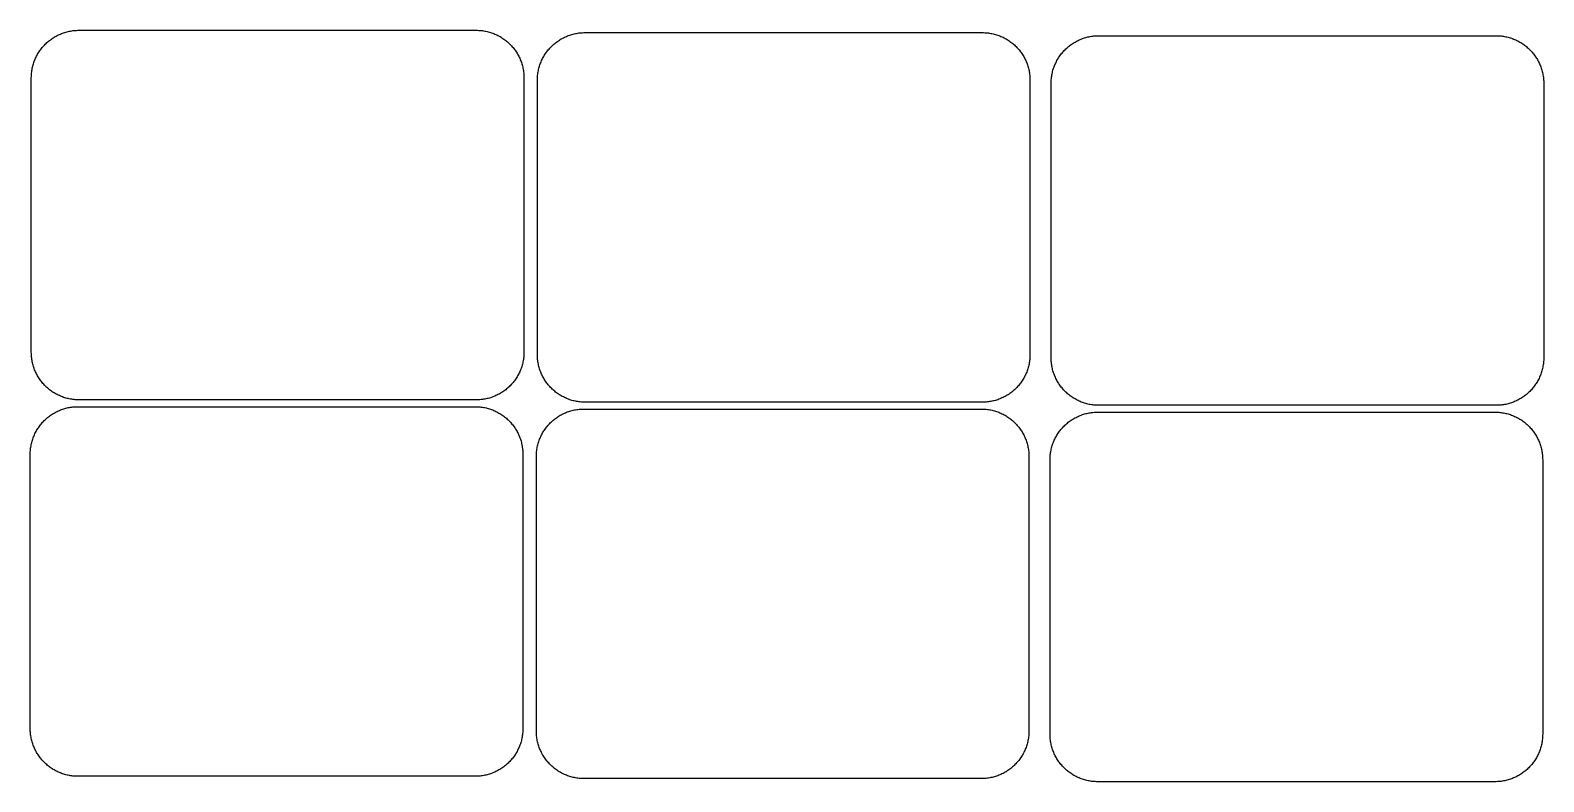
# Model space of a CAD drawing. Extents: x -19106 to -17743, y 5672 to 8254.
# Drawn here: x -19100 to -17871, y 7644 to 8254 of the extents above; entities that cross this region are included whole.
import ezdxf

# ---------------------------------------------------------------- set-up
doc = ezdxf.new("R2010")
doc.units = 0
doc.layers.add('Page1', color=7, linetype='CONTINUOUS')

msp = doc.modelspace()

# ---------------------------------------------------------------- linework, layer by layer
at = {"layer": 'Page1'}
for points in [[(-18737.717781, 7953.903966), (-19060.425835, 7953.903966), (-19060.425835, 7953.903966), (-19061.423306, 7953.916588), (-19062.414554, 7953.954252), (-19063.399275, 7954.016654), (-19064.377166, 7954.10349), (-19065.347924, 7954.214458), (-19066.311243, 7954.349253), (-19067.266822, 7954.507572), (-19068.214357, 7954.689112), (-19069.153543, 7954.893569), (-19070.084078, 7955.120639), (-19071.005658, 7955.37002), (-19071.91798, 7955.641407), (-19072.820739, 7955.934496), (-19073.713633, 7956.248985), (-19074.596358, 7956.584571), (-19075.468611, 7956.940948), (-19076.330087, 7957.317814), (-19077.180483, 7957.714866), (-19078.019496, 7958.1318), (-19078.846823, 7958.568311), (-19079.662159, 7959.024098), (-19080.465202, 7959.498856), (-19081.255647, 7959.992281), (-19082.033191, 7960.504071), (-19082.797532, 7961.033922), (-19083.548364, 7961.581529), (-19084.285385, 7962.146591), (-19085.008291, 7962.728802), (-19085.716778, 7963.32786), (-19086.410544, 7963.943461), (-19087.089284, 7964.575302), (-19087.752695, 7965.223079), (-19088.400474, 7965.886488), (-19089.032316, 7966.565227), (-19089.647919, 7967.25899), (-19090.246979, 7967.967476), (-19090.829192, 7968.69038), (-19091.394255, 7969.4274), (-19091.941865, 7970.17823), (-19092.471717, 7970.942569), (-19092.983508, 7971.720111), (-19093.476936, 7972.510555), (-19093.951695, 7973.313596), (-19094.407483, 7974.128931), (-19094.843996, 7974.956256), (-19095.260931, 7975.795268), (-19095.657985, 7976.645663), (-19096.034852, 7977.507137), (-19096.391231, 7978.379388), (-19096.726817, 7979.262112), (-19097.041308, 7980.155005), (-19097.334399, 7981.057763), (-19097.605787, 7981.970084), (-19097.855168, 7982.891663), (-19098.082239, 7983.822197), (-19098.286697, 7984.761382), (-19098.468237, 7985.708916), (-19098.626557, 7986.664494), (-19098.761353, 7987.627814), (-19098.872321, 7988.59857), (-19098.959158, 7989.576461), (-19099.02156, 7990.561182), (-19099.059224, 7991.55243), (-19099.071846, 7992.549901), (-19099.071846, 7992.549901), (-19099.071846, 8215.258031), (-19099.071846, 8215.258031), (-19099.059224, 8216.255499), (-19099.02156, 8217.246744), (-19098.959158, 8218.231462), (-19098.872321, 8219.20935), (-19098.761353, 8220.180104), (-19098.626557, 8221.14342), (-19098.468237, 8222.098996), (-19098.286697, 8223.046528), (-19098.082239, 8223.985712), (-19097.855168, 8224.916244), (-19097.605787, 8225.837822), (-19097.334399, 8226.750141), (-19097.041308, 8227.652898), (-19096.726818, 8228.54579), (-19096.391232, 8229.428513), (-19096.034853, 8230.300763), (-19095.657986, 8231.162237), (-19095.260933, 8232.012632), (-19094.843998, 8232.851643), (-19094.407485, 8233.678968), (-19093.951698, 8234.494303), (-19093.476939, 8235.297344), (-19092.983512, 8236.087787), (-19092.471721, 8236.86533), (-19091.941869, 8237.629669), (-19091.39426, 8238.3805), (-19090.829198, 8239.11752), (-19090.246985, 8239.840425), (-19089.647926, 8240.548911), (-19089.032324, 8241.242676), (-19088.400482, 8241.921415), (-19087.752705, 8242.584825), (-19087.089294, 8243.232603), (-19086.410555, 8243.864444), (-19085.716791, 8244.480046), (-19085.008304, 8245.079106), (-19084.285399, 8245.661318), (-19083.54838, 8246.226381), (-19082.797549, 8246.773989), (-19082.03321, 8247.303841), (-19081.255667, 8247.815632), (-19080.465223, 8248.309059), (-19079.662182, 8248.783818), (-19078.846848, 8249.239606), (-19078.019523, 8249.676119), (-19077.180511, 8250.093053), (-19076.330117, 8250.490106), (-19075.468643, 8250.866974), (-19074.596393, 8251.223352), (-19073.71367, 8251.558938), (-19072.820778, 8251.873429), (-19071.918021, 8252.166519), (-19071.005702, 8252.437907), (-19070.084124, 8252.687288), (-19069.153592, 8252.91436), (-19068.214408, 8253.118817), (-19067.266876, 8253.300358), (-19066.3113, 8253.458678), (-19065.347983, 8253.593473), (-19064.377229, 8253.704441), (-19063.399342, 8253.791278), (-19062.414623, 8253.85368), (-19061.423379, 8253.891344), (-19060.425911, 8253.903966), (-19060.425911, 8253.903966), (-18737.717781, 8253.903966), (-18737.717781, 8253.903966), (-18736.720313, 8253.891344), (-18735.729068, 8253.85368), (-18734.74435, 8253.791278), (-18733.766463, 8253.704441), (-18732.795709, 8253.593473), (-18731.832392, 8253.458678), (-18730.876816, 8253.300358), (-18729.929284, 8253.118817), (-18728.9901, 8252.914359), (-18728.059568, 8252.687288), (-18727.13799, 8252.437907), (-18726.225671, 8252.166519), (-18725.322914, 8251.873428), (-18724.430022, 8251.558938), (-18723.547299, 8251.223351), (-18722.675049, 8250.866972), (-18721.813575, 8250.490105), (-18720.963181, 8250.093052), (-18720.124169, 8249.676117), (-18719.296844, 8249.239603), (-18718.48151, 8248.783815), (-18717.678469, 8248.309056), (-18716.888025, 8247.815629), (-18716.110482, 8247.303837), (-18715.346143, 8246.773985), (-18714.595312, 8246.226375), (-18713.858293, 8245.661312), (-18713.135388, 8245.079099), (-18712.426901, 8244.480039), (-18711.733137, 8243.864436), (-18711.054398, 8243.232594), (-18710.390987, 8242.584815), (-18709.74321, 8241.921404), (-18709.111368, 8241.242664), (-18708.495766, 8240.548898), (-18707.896707, 8239.840411), (-18707.314494, 8239.117505), (-18706.749432, 8238.380484), (-18706.201823, 8237.629652), (-18705.671971, 8236.865312), (-18705.16018, 8236.087767), (-18704.666753, 8235.297322), (-18704.191994, 8234.494279), (-18703.736207, 8233.678943), (-18703.299694, 8232.851617), (-18702.882759, 8232.012603), (-18702.485706, 8231.162207), (-18702.108839, 8230.300731), (-18701.75246, 8229.428479), (-18701.416874, 8228.545754), (-18701.102384, 8227.65286), (-18700.809293, 8226.7501), (-18700.537905, 8225.837779), (-18700.288524, 8224.916199), (-18700.061453, 8223.985663), (-18699.856995, 8223.046477), (-18699.675455, 8222.098943), (-18699.517135, 8221.143364), (-18699.382339, 8220.180044), (-18699.271371, 8219.209287), (-18699.184534, 8218.231396), (-18699.122132, 8217.246674), (-18699.084468, 8216.255426), (-18699.071846, 8215.257955), (-18699.071846, 8215.257955), (-18699.071846, 7992.549901), (-18699.071846, 7992.549901), (-18699.084468, 7991.55243), (-18699.122132, 7990.561182), (-18699.184534, 7989.576461), (-18699.271371, 7988.59857), (-18699.382339, 7987.627814), (-18699.517135, 7986.664494), (-18699.675455, 7985.708916), (-18699.856995, 7984.761382), (-18700.061453, 7983.822197), (-18700.288524, 7982.891663), (-18700.537905, 7981.970084), (-18700.809293, 7981.057763), (-18701.102384, 7980.155005), (-18701.416874, 7979.262112), (-18701.75246, 7978.379388), (-18702.108839, 7977.507137), (-18702.485706, 7976.645663), (-18702.882759, 7975.795268), (-18703.299694, 7974.956256), (-18703.736207, 7974.128931), (-18704.191994, 7973.313596), (-18704.666753, 7972.510555), (-18705.16018, 7971.720111), (-18705.671971, 7970.942569), (-18706.201823, 7970.17823), (-18706.749432, 7969.4274), (-18707.314494, 7968.69038), (-18707.896707, 7967.967476), (-18708.495766, 7967.25899), (-18709.111368, 7966.565227), (-18709.74321, 7965.886488), (-18710.390987, 7965.223079), (-18711.054398, 7964.575302), (-18711.733137, 7963.943461), (-18712.426901, 7963.32786), (-18713.135388, 7962.728802), (-18713.858293, 7962.146591), (-18714.595312, 7961.581529), (-18715.346143, 7961.033922), (-18716.110482, 7960.504071), (-18716.888025, 7959.992281), (-18717.678469, 7959.498856), (-18718.48151, 7959.024098), (-18719.296844, 7958.568311), (-18720.124169, 7958.1318), (-18720.963181, 7957.714866), (-18721.813575, 7957.317814), (-18722.675049, 7956.940948), (-18723.547299, 7956.584571), (-18724.430022, 7956.248985), (-18725.322914, 7955.934496), (-18726.225671, 7955.641407), (-18727.13799, 7955.37002), (-18728.059568, 7955.120639), (-18728.9901, 7954.893569), (-18729.929284, 7954.689112), (-18730.876816, 7954.507572), (-18731.832392, 7954.349253), (-18732.795709, 7954.214458), (-18733.766463, 7954.10349), (-18734.74435, 7954.016654), (-18735.729068, 7953.954252), (-18736.720313, 7953.916588), (-18737.717781, 7953.903966)], [(-18326.755233, 7952.015863), (-18649.463286, 7952.015863), (-18649.463286, 7952.015863), (-18650.460758, 7952.028485), (-18651.452006, 7952.066148), (-18652.436727, 7952.12855), (-18653.414618, 7952.215387), (-18654.385375, 7952.326354), (-18655.348695, 7952.461149), (-18656.304274, 7952.619469), (-18657.251808, 7952.801009), (-18658.190995, 7953.005465), (-18659.12153, 7953.232536), (-18660.04311, 7953.481916), (-18660.955432, 7953.753303), (-18661.858191, 7954.046393), (-18662.751085, 7954.360882), (-18663.63381, 7954.696467), (-18664.506062, 7955.052844), (-18665.367538, 7955.429711), (-18666.217935, 7955.826762), (-18667.056948, 7956.243696), (-18667.884274, 7956.680208), (-18668.699611, 7957.135994), (-18669.502653, 7957.610752), (-18670.293099, 7958.104178), (-18671.070643, 7958.615968), (-18671.834983, 7959.145818), (-18672.585815, 7959.693426), (-18673.322836, 7960.258487), (-18674.045742, 7960.840699), (-18674.75423, 7961.439757), (-18675.447995, 7962.055358), (-18676.126736, 7962.687199), (-18676.790147, 7963.334975), (-18677.437925, 7963.998385), (-18678.069768, 7964.677123), (-18678.685371, 7965.370887), (-18679.284431, 7966.079373), (-18679.866644, 7966.802277), (-18680.431707, 7967.539296), (-18680.979316, 7968.290127), (-18681.509168, 7969.054465), (-18682.02096, 7969.832008), (-18682.514387, 7970.622451), (-18682.989147, 7971.425492), (-18683.444935, 7972.240827), (-18683.881448, 7973.068152), (-18684.298383, 7973.907164), (-18684.695436, 7974.757559), (-18685.072304, 7975.619034), (-18685.428683, 7976.491285), (-18685.764269, 7977.374008), (-18686.078759, 7978.266901), (-18686.37185, 7979.169659), (-18686.643238, 7980.08198), (-18686.892619, 7981.003559), (-18687.119691, 7981.934093), (-18687.324148, 7982.873279), (-18687.505689, 7983.820813), (-18687.664009, 7984.776391), (-18687.798805, 7985.73971), (-18687.909773, 7986.710467), (-18687.99661, 7987.688357), (-18688.059012, 7988.673078), (-18688.096676, 7989.664326), (-18688.109298, 7990.661798), (-18688.109298, 7990.661798), (-18688.109298, 8213.369928), (-18688.109298, 8213.369928), (-18688.096676, 8214.367395), (-18688.059012, 8215.35864), (-18687.99661, 8216.343358), (-18687.909773, 8217.321246), (-18687.798805, 8218.292), (-18687.664009, 8219.255317), (-18687.505689, 8220.210893), (-18687.324149, 8221.158424), (-18687.119691, 8222.097608), (-18686.89262, 8223.028141), (-18686.643239, 8223.949718), (-18686.371851, 8224.862037), (-18686.07876, 8225.764795), (-18685.76427, 8226.657686), (-18685.428684, 8227.540409), (-18685.072305, 8228.412659), (-18684.695438, 8229.274133), (-18684.298385, 8230.124528), (-18683.88145, 8230.963539), (-18683.444937, 8231.790864), (-18682.989149, 8232.606199), (-18682.51439, 8233.40924), (-18682.020963, 8234.199684), (-18681.509172, 8234.977227), (-18680.979321, 8235.741565), (-18680.431712, 8236.492396), (-18679.86665, 8237.229416), (-18679.284437, 8237.952321), (-18678.685378, 8238.660807), (-18678.069776, 8239.354572), (-18677.437934, 8240.033311), (-18676.790156, 8240.696721), (-18676.126746, 8241.344499), (-18675.448007, 8241.976341), (-18674.754242, 8242.591943), (-18674.045756, 8243.191002), (-18673.322851, 8243.773215), (-18672.585831, 8244.338277), (-18671.835, 8244.885886), (-18671.070662, 8245.415737), (-18670.293119, 8245.927528), (-18669.502675, 8246.420955), (-18668.699634, 8246.895714), (-18667.884299, 8247.351502), (-18667.056974, 8247.788015), (-18666.217963, 8248.20495), (-18665.367568, 8248.602003), (-18664.506094, 8248.97887), (-18663.633844, 8249.335249), (-18662.751121, 8249.670835), (-18661.85823, 8249.985325), (-18660.955472, 8250.278416), (-18660.043153, 8250.549804), (-18659.121576, 8250.799185), (-18658.191043, 8251.026256), (-18657.251859, 8251.230714), (-18656.304328, 8251.412254), (-18655.348752, 8251.570574), (-18654.385435, 8251.70537), (-18653.414681, 8251.816338), (-18652.436793, 8251.903175), (-18651.452075, 8251.965577), (-18650.46083, 8252.003241), (-18649.463363, 8252.015863), (-18649.463363, 8252.015863), (-18326.755233, 8252.015863), (-18326.755233, 8252.015863), (-18325.757765, 8252.003241), (-18324.76652, 8251.965577), (-18323.781802, 8251.903175), (-18322.803914, 8251.816338), (-18321.83316, 8251.70537), (-18320.869843, 8251.570574), (-18319.914267, 8251.412254), (-18318.966736, 8251.230713), (-18318.027552, 8251.026256), (-18317.097019, 8250.799184), (-18316.175442, 8250.549803), (-18315.263123, 8250.278415), (-18314.360366, 8249.985324), (-18313.467474, 8249.670834), (-18312.584751, 8249.335248), (-18311.712501, 8248.978869), (-18310.851027, 8248.602001), (-18310.000632, 8248.204948), (-18309.161621, 8247.788013), (-18308.334296, 8247.3515), (-18307.518961, 8246.895712), (-18306.71592, 8246.420952), (-18305.925477, 8245.927525), (-18305.147934, 8245.415733), (-18304.383595, 8244.885881), (-18303.632764, 8244.338272), (-18302.895744, 8243.773209), (-18302.172839, 8243.190996), (-18301.464353, 8242.591936), (-18300.770588, 8241.976333), (-18300.091849, 8241.34449), (-18299.428439, 8240.696712), (-18298.780661, 8240.033301), (-18298.14882, 8239.35456), (-18297.533217, 8238.660795), (-18296.934158, 8237.952307), (-18296.351946, 8237.229401), (-18295.786883, 8236.49238), (-18295.239274, 8235.741548), (-18294.709423, 8234.977208), (-18294.197632, 8234.199664), (-18293.704205, 8233.409218), (-18293.229446, 8232.606176), (-18292.773658, 8231.790839), (-18292.337145, 8230.963513), (-18291.92021, 8230.1245), (-18291.523158, 8229.274103), (-18291.14629, 8228.412627), (-18290.789912, 8227.540375), (-18290.454325, 8226.65765), (-18290.139835, 8225.764756), (-18289.846744, 8224.861997), (-18289.575357, 8223.949675), (-18289.325975, 8223.028095), (-18289.098904, 8222.09756), (-18288.894447, 8221.158373), (-18288.712906, 8220.210839), (-18288.554586, 8219.25526), (-18288.419791, 8218.29194), (-18288.308822, 8217.321183), (-18288.221986, 8216.343292), (-18288.159584, 8215.358571), (-18288.12192, 8214.367323), (-18288.109298, 8213.369851), (-18288.109298, 8213.369851), (-18288.109298, 7990.661798), (-18288.109298, 7990.661798), (-18288.12192, 7989.664326), (-18288.159584, 7988.673078), (-18288.221986, 7987.688357), (-18288.308822, 7986.710467), (-18288.419791, 7985.73971), (-18288.554586, 7984.776391), (-18288.712906, 7983.820813), (-18288.894447, 7982.873279), (-18289.098904, 7981.934093), (-18289.325975, 7981.003559), (-18289.575357, 7980.08198), (-18289.846744, 7979.169659), (-18290.139835, 7978.266901), (-18290.454325, 7977.374008), (-18290.789912, 7976.491285), (-18291.14629, 7975.619034), (-18291.523158, 7974.757559), (-18291.92021, 7973.907164), (-18292.337145, 7973.068152), (-18292.773658, 7972.240827), (-18293.229446, 7971.425492), (-18293.704205, 7970.622451), (-18294.197632, 7969.832008), (-18294.709423, 7969.054465), (-18295.239274, 7968.290127), (-18295.786883, 7967.539296), (-18296.351946, 7966.802277), (-18296.934158, 7966.079373), (-18297.533217, 7965.370887), (-18298.14882, 7964.677123), (-18298.780661, 7963.998385), (-18299.428439, 7963.334975), (-18300.091849, 7962.687199), (-18300.770588, 7962.055358), (-18301.464353, 7961.439757), (-18302.172839, 7960.840699), (-18302.895744, 7960.258487), (-18303.632764, 7959.693426), (-18304.383595, 7959.145818), (-18305.147934, 7958.615968), (-18305.925477, 7958.104178), (-18306.71592, 7957.610752), (-18307.518961, 7957.135994), (-18308.334296, 7956.680208), (-18309.161621, 7956.243696), (-18310.000632, 7955.826762), (-18310.851027, 7955.429711), (-18311.712501, 7955.052844), (-18312.584751, 7954.696467), (-18313.467474, 7954.360882), (-18314.360366, 7954.046393), (-18315.263123, 7953.753303), (-18316.175442, 7953.481916), (-18317.097019, 7953.232536), (-18318.027552, 7953.005465), (-18318.966736, 7952.801009), (-18319.914267, 7952.619469), (-18320.869843, 7952.461149), (-18321.83316, 7952.326354), (-18322.803914, 7952.215387), (-18323.781802, 7952.12855), (-18324.76652, 7952.066148), (-18325.757765, 7952.028485), (-18326.755233, 7952.015863)], [(-17909.579815, 7949.47211), (-18232.287869, 7949.47211), (-18232.287869, 7949.47211), (-18233.28534, 7949.484732), (-18234.276589, 7949.522396), (-18235.26131, 7949.584798), (-18236.239201, 7949.671634), (-18237.209958, 7949.782602), (-18238.173278, 7949.917397), (-18239.128857, 7950.075716), (-18240.076391, 7950.257256), (-18241.015578, 7950.461713), (-18241.946113, 7950.688783), (-18242.867693, 7950.938164), (-18243.780014, 7951.20955), (-18244.682774, 7951.50264), (-18245.575668, 7951.817129), (-18246.458393, 7952.152714), (-18247.330645, 7952.509092), (-18248.192121, 7952.885958), (-18249.042517, 7953.28301), (-18249.881531, 7953.699943), (-18250.708857, 7954.136455), (-18251.524194, 7954.592242), (-18252.327236, 7955.067), (-18253.117681, 7955.560425), (-18253.895226, 7956.072215), (-18254.659566, 7956.602066), (-18255.410398, 7957.149673), (-18256.147419, 7957.714735), (-18256.870325, 7958.296946), (-18257.578813, 7958.896004), (-18258.272578, 7959.511605), (-18258.951318, 7960.143446), (-18259.614729, 7960.791223), (-18260.262508, 7961.454632), (-18260.894351, 7962.13337), (-18261.509954, 7962.827134), (-18262.109013, 7963.53562), (-18262.691227, 7964.258524), (-18263.25629, 7964.995543), (-18263.803899, 7965.746374), (-18264.333751, 7966.510712), (-18264.845543, 7967.288255), (-18265.33897, 7968.078699), (-18265.813729, 7968.88174), (-18266.269518, 7969.697075), (-18266.706031, 7970.5244), (-18267.122966, 7971.363411), (-18267.520019, 7972.213806), (-18267.896887, 7973.075281), (-18268.253265, 7973.947532), (-18268.588852, 7974.830256), (-18268.903342, 7975.723148), (-18269.196433, 7976.625907), (-18269.467821, 7977.538227), (-18269.717202, 7978.459806), (-18269.944274, 7979.390341), (-18270.148731, 7980.329526), (-18270.330272, 7981.27706), (-18270.488592, 7982.232638), (-18270.623387, 7983.195957), (-18270.734356, 7984.166714), (-18270.821192, 7985.144605), (-18270.883594, 7986.129326), (-18270.921258, 7987.120574), (-18270.93388, 7988.118045), (-18270.93388, 7988.118045), (-18270.93388, 8210.826175), (-18270.93388, 8210.826175), (-18270.921258, 8211.823643), (-18270.883595, 8212.814888), (-18270.821192, 8213.799606), (-18270.734356, 8214.777493), (-18270.623387, 8215.748247), (-18270.488592, 8216.711564), (-18270.330272, 8217.66714), (-18270.148731, 8218.614672), (-18269.944274, 8219.553856), (-18269.717203, 8220.484388), (-18269.467821, 8221.405966), (-18269.196434, 8222.318285), (-18268.903343, 8223.221042), (-18268.588853, 8224.113934), (-18268.253266, 8224.996657), (-18267.896888, 8225.868907), (-18267.52002, 8226.730381), (-18267.122968, 8227.580775), (-18266.706033, 8228.419787), (-18266.26952, 8229.247112), (-18265.813732, 8230.062446), (-18265.338973, 8230.865487), (-18264.845546, 8231.655931), (-18264.333755, 8232.433474), (-18263.803904, 8233.197813), (-18263.256295, 8233.948644), (-18262.691232, 8234.685664), (-18262.10902, 8235.408568), (-18261.509961, 8236.117055), (-18260.894358, 8236.810819), (-18260.262517, 8237.489558), (-18259.614739, 8238.152969), (-18258.951329, 8238.800746), (-18258.27259, 8239.432588), (-18257.578825, 8240.04819), (-18256.870339, 8240.647249), (-18256.147434, 8241.229462), (-18255.410414, 8241.794524), (-18254.659583, 8242.342133), (-18253.895245, 8242.871985), (-18253.117701, 8243.383776), (-18252.327258, 8243.877203), (-18251.524217, 8244.351962), (-18250.708882, 8244.80775), (-18249.881557, 8245.244262), (-18249.042546, 8245.661197), (-18248.192151, 8246.05825), (-18247.330677, 8246.435117), (-18246.458427, 8246.791496), (-18245.575704, 8247.127082), (-18244.682812, 8247.441572), (-18243.780055, 8247.734663), (-18242.867736, 8248.006051), (-18241.946159, 8248.255432), (-18241.015626, 8248.482503), (-18240.076442, 8248.686961), (-18239.128911, 8248.868502), (-18238.173335, 8249.026821), (-18237.210018, 8249.161617), (-18236.239264, 8249.272585), (-18235.261376, 8249.359422), (-18234.276658, 8249.421824), (-18233.285413, 8249.459488), (-18232.287945, 8249.47211), (-18232.287945, 8249.47211), (-17909.579815, 8249.47211), (-17909.579815, 8249.47211), (-17908.582348, 8249.459488), (-17907.591103, 8249.421824), (-17906.606385, 8249.359422), (-17905.628497, 8249.272585), (-17904.657743, 8249.161617), (-17903.694426, 8249.026821), (-17902.73885, 8248.868501), (-17901.791319, 8248.686961), (-17900.852135, 8248.482503), (-17899.921602, 8248.255432), (-17899.000025, 8248.006051), (-17898.087706, 8247.734663), (-17897.184948, 8247.441572), (-17896.292057, 8247.127081), (-17895.409334, 8246.791495), (-17894.537084, 8246.435116), (-17893.67561, 8246.058249), (-17892.825215, 8245.661195), (-17891.986204, 8245.244261), (-17891.158879, 8244.807747), (-17890.343544, 8244.351959), (-17889.540503, 8243.8772), (-17888.750059, 8243.383772), (-17887.972516, 8242.871981), (-17887.208178, 8242.342129), (-17886.457347, 8241.794519), (-17885.720327, 8241.229456), (-17884.997422, 8240.647243), (-17884.288936, 8240.048183), (-17883.595171, 8239.43258), (-17882.916432, 8238.800738), (-17882.253022, 8238.152959), (-17881.605244, 8237.489548), (-17880.973402, 8236.810808), (-17880.3578, 8236.117042), (-17879.758741, 8235.408555), (-17879.176529, 8234.685649), (-17878.611466, 8233.948628), (-17878.063857, 8233.197796), (-17877.534006, 8232.433456), (-17877.022215, 8231.655911), (-17876.528788, 8230.865466), (-17876.054029, 8230.062423), (-17875.598241, 8229.247087), (-17875.161728, 8228.41976), (-17874.744793, 8227.580747), (-17874.34774, 8226.730351), (-17873.970873, 8225.868875), (-17873.614494, 8224.996622), (-17873.278908, 8224.113897), (-17872.964418, 8223.221004), (-17872.671327, 8222.318244), (-17872.399939, 8221.405922), (-17872.150558, 8220.484342), (-17871.923487, 8219.553807), (-17871.719029, 8218.614621), (-17871.537489, 8217.667086), (-17871.379169, 8216.711507), (-17871.244373, 8215.748188), (-17871.133405, 8214.777431), (-17871.046568, 8213.79954), (-17870.984166, 8212.814818), (-17870.946502, 8211.82357), (-17870.93388, 8210.826099), (-17870.93388, 8210.826099), (-17870.93388, 7988.118045), (-17870.93388, 7988.118045), (-17870.946502, 7987.120574), (-17870.984166, 7986.129326), (-17871.046568, 7985.144605), (-17871.133405, 7984.166714), (-17871.244373, 7983.195957), (-17871.379169, 7982.232638), (-17871.537489, 7981.27706), (-17871.719029, 7980.329526), (-17871.923487, 7979.390341), (-17872.150558, 7978.459806), (-17872.399939, 7977.538227), (-17872.671327, 7976.625907), (-17872.964418, 7975.723148), (-17873.278908, 7974.830256), (-17873.614494, 7973.947532), (-17873.970873, 7973.075281), (-17874.34774, 7972.213806), (-17874.744793, 7971.363411), (-17875.161728, 7970.5244), (-17875.598241, 7969.697075), (-17876.054029, 7968.88174), (-17876.528788, 7968.078699), (-17877.022215, 7967.288255), (-17877.534006, 7966.510712), (-17878.063857, 7965.746374), (-17878.611466, 7964.995543), (-17879.176529, 7964.258524), (-17879.758741, 7963.53562), (-17880.3578, 7962.827134), (-17880.973402, 7962.13337), (-17881.605244, 7961.454632), (-17882.253022, 7960.791223), (-17882.916432, 7960.143446), (-17883.595171, 7959.511605), (-17884.288936, 7958.896004), (-17884.997422, 7958.296946), (-17885.720327, 7957.714735), (-17886.457347, 7957.149673), (-17887.208178, 7956.602066), (-17887.972516, 7956.072215), (-17888.750059, 7955.560425), (-17889.540503, 7955.067), (-17890.343544, 7954.592242), (-17891.158879, 7954.136455), (-17891.986204, 7953.699943), (-17892.825215, 7953.28301), (-17893.67561, 7952.885958), (-17894.537084, 7952.509092), (-17895.409334, 7952.152714), (-17896.292057, 7951.817129), (-17897.184948, 7951.50264), (-17898.087706, 7951.20955), (-17899.000025, 7950.938164), (-17899.921602, 7950.688783), (-17900.852135, 7950.461713), (-17901.791319, 7950.257256), (-17902.73885, 7950.075716), (-17903.694426, 7949.917397), (-17904.657743, 7949.782602), (-17905.628497, 7949.671634), (-17906.606385, 7949.584798), (-17907.591103, 7949.522396), (-17908.582348, 7949.484732), (-17909.579815, 7949.47211)], [(-18738.581809, 7648.343278), (-19061.289863, 7648.343278), (-19061.289863, 7648.343278), (-19062.287334, 7648.3559), (-19063.278582, 7648.393564), (-19064.263303, 7648.455966), (-19065.241194, 7648.542802), (-19066.211952, 7648.65377), (-19067.175271, 7648.788565), (-19068.13085, 7648.946884), (-19069.078385, 7649.128424), (-19070.017571, 7649.332881), (-19070.948106, 7649.559951), (-19071.869686, 7649.809332), (-19072.782008, 7650.080719), (-19073.684767, 7650.373808), (-19074.577661, 7650.688298), (-19075.460386, 7651.023883), (-19076.332639, 7651.38026), (-19077.194115, 7651.757126), (-19078.044511, 7652.154178), (-19078.883524, 7652.571112), (-19079.710851, 7653.007624), (-19080.526187, 7653.46341), (-19081.32923, 7653.938168), (-19082.119675, 7654.431594), (-19082.897219, 7654.943383), (-19083.66156, 7655.473234), (-19084.412392, 7656.020842), (-19085.149413, 7656.585903), (-19085.872319, 7657.168114), (-19086.580806, 7657.767172), (-19087.274572, 7658.382774), (-19087.953312, 7659.014614), (-19088.616723, 7659.662391), (-19089.264502, 7660.3258), (-19089.896344, 7661.004539), (-19090.511947, 7661.698303), (-19091.111007, 7662.406788), (-19091.69322, 7663.129693), (-19092.258283, 7663.866712), (-19092.805893, 7664.617542), (-19093.335745, 7665.381881), (-19093.847536, 7666.159423), (-19094.340964, 7666.949867), (-19094.815723, 7667.752908), (-19095.271511, 7668.568243), (-19095.708024, 7669.395568), (-19096.124959, 7670.23458), (-19096.522013, 7671.084975), (-19096.89888, 7671.946449), (-19097.255259, 7672.8187), (-19097.590845, 7673.701424), (-19097.905336, 7674.594317), (-19098.198427, 7675.497075), (-19098.469815, 7676.409396), (-19098.719196, 7677.330975), (-19098.946267, 7678.261509), (-19099.150725, 7679.200695), (-19099.332265, 7680.148228), (-19099.490585, 7681.103807), (-19099.625381, 7682.067126), (-19099.736349, 7683.037882), (-19099.823186, 7684.015773), (-19099.885588, 7685.000494), (-19099.923252, 7685.991742), (-19099.935874, 7686.989213), (-19099.935874, 7686.989213), (-19099.935874, 7909.697343), (-19099.935874, 7909.697343), (-19099.923252, 7910.694811), (-19099.885588, 7911.686056), (-19099.823186, 7912.670774), (-19099.736349, 7913.648662), (-19099.625381, 7914.619416), (-19099.490585, 7915.582732), (-19099.332265, 7916.538308), (-19099.150725, 7917.48584), (-19098.946267, 7918.425024), (-19098.719196, 7919.355556), (-19098.469815, 7920.277134), (-19098.198427, 7921.189453), (-19097.905336, 7922.09221), (-19097.590846, 7922.985102), (-19097.25526, 7923.867825), (-19096.898881, 7924.740075), (-19096.522014, 7925.601549), (-19096.124961, 7926.451944), (-19095.708026, 7927.290955), (-19095.271513, 7928.11828), (-19094.815726, 7928.933615), (-19094.340967, 7929.736656), (-19093.84754, 7930.527099), (-19093.335749, 7931.304642), (-19092.805897, 7932.068981), (-19092.258288, 7932.819812), (-19091.693226, 7933.556832), (-19091.111013, 7934.279737), (-19090.511954, 7934.988223), (-19089.896352, 7935.681988), (-19089.26451, 7936.360727), (-19088.616733, 7937.024137), (-19087.953322, 7937.671915), (-19087.274583, 7938.303756), (-19086.580819, 7938.919359), (-19085.872332, 7939.518418), (-19085.149428, 7940.10063), (-19084.412408, 7940.665693), (-19083.661577, 7941.213302), (-19082.897238, 7941.743153), (-19082.119695, 7942.254944), (-19081.329251, 7942.748371), (-19080.52621, 7943.22313), (-19079.710876, 7943.678918), (-19078.883551, 7944.115431), (-19078.044539, 7944.532365), (-19077.194145, 7944.929418), (-19076.332671, 7945.306286), (-19075.460421, 7945.662664), (-19074.577698, 7945.998251), (-19073.684806, 7946.312741), (-19072.782049, 7946.605831), (-19071.86973, 7946.877219), (-19070.948152, 7947.1266), (-19070.01762, 7947.353672), (-19069.078436, 7947.558129), (-19068.130904, 7947.73967), (-19067.175328, 7947.89799), (-19066.212011, 7948.032785), (-19065.241257, 7948.143753), (-19064.26337, 7948.23059), (-19063.278652, 7948.292992), (-19062.287407, 7948.330656), (-19061.289939, 7948.343278), (-19061.289939, 7948.343278), (-18738.581809, 7948.343278), (-18738.581809, 7948.343278), (-18737.584341, 7948.330656), (-18736.593097, 7948.292992), (-18735.608379, 7948.23059), (-18734.630491, 7948.143753), (-18733.659737, 7948.032785), (-18732.69642, 7947.89799), (-18731.740844, 7947.73967), (-18730.793312, 7947.558129), (-18729.854128, 7947.353671), (-18728.923596, 7947.1266), (-18728.002018, 7946.877219), (-18727.089699, 7946.605831), (-18726.186942, 7946.31274), (-18725.29405, 7945.99825), (-18724.411328, 7945.662663), (-18723.539077, 7945.306285), (-18722.677603, 7944.929417), (-18721.827209, 7944.532364), (-18720.988197, 7944.115429), (-18720.160872, 7943.678915), (-18719.345538, 7943.223127), (-18718.542497, 7942.748368), (-18717.752053, 7942.254941), (-18716.97451, 7941.743149), (-18716.210171, 7941.213297), (-18715.45934, 7940.665688), (-18714.722321, 7940.100625), (-18713.999416, 7939.518411), (-18713.290929, 7938.919351), (-18712.597165, 7938.303749), (-18711.918426, 7937.671906), (-18711.255015, 7937.024127), (-18710.607238, 7936.360716), (-18709.975396, 7935.681976), (-18709.359794, 7934.988211), (-18708.760735, 7934.279723), (-18708.178522, 7933.556817), (-18707.61346, 7932.819796), (-18707.065851, 7932.068964), (-18706.535999, 7931.304624), (-18706.024208, 7930.527079), (-18705.530781, 7929.736634), (-18705.056022, 7928.933592), (-18704.600235, 7928.118255), (-18704.163722, 7927.290929), (-18703.746787, 7926.451915), (-18703.349734, 7925.601519), (-18702.972867, 7924.740043), (-18702.616488, 7923.867791), (-18702.280902, 7922.985066), (-18701.966412, 7922.092172), (-18701.673321, 7921.189412), (-18701.401933, 7920.277091), (-18701.152552, 7919.355511), (-18700.925481, 7918.424976), (-18700.721023, 7917.485789), (-18700.539483, 7916.538255), (-18700.381163, 7915.582676), (-18700.246367, 7914.619356), (-18700.135399, 7913.648599), (-18700.048562, 7912.670708), (-18699.98616, 7911.685986), (-18699.948496, 7910.694738), (-18699.935874, 7909.697267), (-18699.935874, 7909.697267), (-18699.935874, 7686.989213), (-18699.935874, 7686.989213), (-18699.948496, 7685.991742), (-18699.98616, 7685.000494), (-18700.048562, 7684.015773), (-18700.135399, 7683.037882), (-18700.246367, 7682.067126), (-18700.381163, 7681.103807), (-18700.539483, 7680.148228), (-18700.721023, 7679.200695), (-18700.925481, 7678.261509), (-18701.152552, 7677.330975), (-18701.401933, 7676.409396), (-18701.673321, 7675.497075), (-18701.966412, 7674.594317), (-18702.280902, 7673.701424), (-18702.616488, 7672.8187), (-18702.972867, 7671.946449), (-18703.349734, 7671.084975), (-18703.746787, 7670.23458), (-18704.163722, 7669.395568), (-18704.600235, 7668.568243), (-18705.056022, 7667.752908), (-18705.530781, 7666.949867), (-18706.024208, 7666.159424), (-18706.535999, 7665.381881), (-18707.065851, 7664.617542), (-18707.61346, 7663.866712), (-18708.178522, 7663.129693), (-18708.760735, 7662.406788), (-18709.359794, 7661.698303), (-18709.975396, 7661.004539), (-18710.607238, 7660.3258), (-18711.255015, 7659.662391), (-18711.918426, 7659.014614), (-18712.597165, 7658.382774), (-18713.290929, 7657.767172), (-18713.999416, 7657.168114), (-18714.722321, 7656.585903), (-18715.45934, 7656.020842), (-18716.210171, 7655.473234), (-18716.97451, 7654.943383), (-18717.752053, 7654.431594), (-18718.542497, 7653.938168), (-18719.345538, 7653.46341), (-18720.160872, 7653.007624), (-18720.988197, 7652.571112), (-18721.827209, 7652.154178), (-18722.677603, 7651.757126), (-18723.539077, 7651.38026), (-18724.411328, 7651.023883), (-18725.29405, 7650.688298), (-18726.186942, 7650.373808), (-18727.089699, 7650.080719), (-18728.002018, 7649.809332), (-18728.923596, 7649.559951), (-18729.854128, 7649.332881), (-18730.793312, 7649.128424), (-18731.740844, 7648.946884), (-18732.69642, 7648.788565), (-18733.659737, 7648.65377), (-18734.630491, 7648.542802), (-18735.608379, 7648.455966), (-18736.593097, 7648.393564), (-18737.584341, 7648.3559), (-18738.581809, 7648.343278)], [(-18327.619261, 7646.455175), (-18650.327314, 7646.455175), (-18650.327314, 7646.455175), (-18651.324786, 7646.467797), (-18652.316034, 7646.50546), (-18653.300755, 7646.567862), (-18654.278646, 7646.654699), (-18655.249403, 7646.765666), (-18656.212723, 7646.900462), (-18657.168302, 7647.058781), (-18658.115836, 7647.240321), (-18659.055023, 7647.444777), (-18659.985558, 7647.671848), (-18660.907138, 7647.921228), (-18661.81946, 7648.192615), (-18662.722219, 7648.485705), (-18663.615113, 7648.800194), (-18664.497838, 7649.135779), (-18665.37009, 7649.492157), (-18666.231566, 7649.869023), (-18667.081963, 7650.266075), (-18667.920976, 7650.683008), (-18668.748302, 7651.11952), (-18669.563639, 7651.575306), (-18670.366681, 7652.050064), (-18671.157127, 7652.54349), (-18671.934671, 7653.05528), (-18672.699011, 7653.58513), (-18673.449843, 7654.132738), (-18674.186864, 7654.697799), (-18674.90977, 7655.280011), (-18675.618258, 7655.879069), (-18676.312023, 7656.49467), (-18676.990764, 7657.126511), (-18677.654175, 7657.774287), (-18678.301953, 7658.437697), (-18678.933796, 7659.116435), (-18679.549399, 7659.810199), (-18680.148459, 7660.518685), (-18680.730672, 7661.241589), (-18681.295735, 7661.978608), (-18681.843344, 7662.729439), (-18682.373196, 7663.493777), (-18682.884988, 7664.27132), (-18683.378415, 7665.061763), (-18683.853175, 7665.864804), (-18684.308963, 7666.680139), (-18684.745476, 7667.507464), (-18685.162411, 7668.346476), (-18685.559464, 7669.196871), (-18685.936332, 7670.058346), (-18686.292711, 7670.930597), (-18686.628297, 7671.81332), (-18686.942787, 7672.706213), (-18687.235878, 7673.608971), (-18687.507266, 7674.521292), (-18687.756647, 7675.442871), (-18687.983719, 7676.373405), (-18688.188176, 7677.312591), (-18688.369717, 7678.260125), (-18688.528037, 7679.215703), (-18688.662833, 7680.179022), (-18688.773801, 7681.149779), (-18688.860638, 7682.127669), (-18688.92304, 7683.11239), (-18688.960704, 7684.103638), (-18688.973326, 7685.10111), (-18688.973326, 7685.10111), (-18688.973326, 7907.80924), (-18688.973326, 7907.80924), (-18688.960704, 7908.806707), (-18688.92304, 7909.797952), (-18688.860638, 7910.78267), (-18688.773801, 7911.760558), (-18688.662833, 7912.731312), (-18688.528037, 7913.694629), (-18688.369717, 7914.650205), (-18688.188177, 7915.597737), (-18687.983719, 7916.53692), (-18687.756648, 7917.467453), (-18687.507267, 7918.38903), (-18687.235879, 7919.30135), (-18686.942788, 7920.204107), (-18686.628298, 7921.096998), (-18686.292712, 7921.979721), (-18685.936333, 7922.851971), (-18685.559466, 7923.713446), (-18685.162413, 7924.56384), (-18684.745478, 7925.402852), (-18684.308965, 7926.230176), (-18683.853177, 7927.045511), (-18683.378418, 7927.848552), (-18682.884991, 7928.638996), (-18682.3732, 7929.416539), (-18681.843349, 7930.180878), (-18681.29574, 7930.931709), (-18680.730678, 7931.668728), (-18680.148465, 7932.391633), (-18679.549406, 7933.100119), (-18678.933804, 7933.793884), (-18678.301962, 7934.472623), (-18677.654184, 7935.136033), (-18676.990774, 7935.783811), (-18676.312035, 7936.415653), (-18675.61827, 7937.031255), (-18674.909784, 7937.630314), (-18674.186879, 7938.212527), (-18673.449859, 7938.777589), (-18672.699028, 7939.325198), (-18671.93469, 7939.85505), (-18671.157147, 7940.366841), (-18670.366703, 7940.860267), (-18669.563662, 7941.335026), (-18668.748327, 7941.790814), (-18667.921002, 7942.227327), (-18667.081991, 7942.644262), (-18666.231596, 7943.041315), (-18665.370122, 7943.418182), (-18664.497872, 7943.774561), (-18663.615149, 7944.110147), (-18662.722258, 7944.424637), (-18661.8195, 7944.717728), (-18660.907181, 7944.989116), (-18659.985604, 7945.238497), (-18659.055071, 7945.465568), (-18658.115887, 7945.670026), (-18657.168356, 7945.851566), (-18656.21278, 7946.009886), (-18655.249463, 7946.144682), (-18654.278709, 7946.25565), (-18653.300821, 7946.342487), (-18652.316103, 7946.404889), (-18651.324858, 7946.442553), (-18650.327391, 7946.455175), (-18650.327391, 7946.455175), (-18327.619261, 7946.455175), (-18327.619261, 7946.455175), (-18326.621793, 7946.442553), (-18325.630548, 7946.404889), (-18324.64583, 7946.342487), (-18323.667942, 7946.25565), (-18322.697188, 7946.144682), (-18321.733871, 7946.009886), (-18320.778295, 7945.851566), (-18319.830764, 7945.670025), (-18318.89158, 7945.465568), (-18317.961047, 7945.238497), (-18317.03947, 7944.989115), (-18316.127151, 7944.717727), (-18315.224394, 7944.424636), (-18314.331502, 7944.110146), (-18313.448779, 7943.77456), (-18312.576529, 7943.418181), (-18311.715055, 7943.041313), (-18310.86466, 7942.64426), (-18310.025649, 7942.227325), (-18309.198324, 7941.790812), (-18308.382989, 7941.335024), (-18307.579948, 7940.860264), (-18306.789505, 7940.366837), (-18306.011962, 7939.855046), (-18305.247623, 7939.325193), (-18304.496792, 7938.777584), (-18303.759772, 7938.212521), (-18303.036867, 7937.630308), (-18302.328381, 7937.031248), (-18301.634616, 7936.415645), (-18300.955877, 7935.783802), (-18300.292467, 7935.136024), (-18299.644689, 7934.472613), (-18299.012848, 7933.793873), (-18298.397245, 7933.100107), (-18297.798186, 7932.391619), (-18297.215974, 7931.668713), (-18296.650911, 7930.931693), (-18296.103302, 7930.18086), (-18295.573451, 7929.41652), (-18295.06166, 7928.638976), (-18294.568233, 7927.84853), (-18294.093474, 7927.045488), (-18293.637686, 7926.230152), (-18293.201173, 7925.402825), (-18292.784238, 7924.563812), (-18292.387186, 7923.713415), (-18292.010318, 7922.851939), (-18291.65394, 7921.979687), (-18291.318353, 7921.096962), (-18291.003863, 7920.204068), (-18290.710772, 7919.301309), (-18290.439385, 7918.388987), (-18290.190003, 7917.467407), (-18289.962932, 7916.536872), (-18289.758475, 7915.597685), (-18289.576934, 7914.650151), (-18289.418614, 7913.694572), (-18289.283819, 7912.731252), (-18289.17285, 7911.760495), (-18289.086014, 7910.782604), (-18289.023612, 7909.797883), (-18288.985948, 7908.806635), (-18288.973326, 7907.809163), (-18288.973326, 7907.809163), (-18288.973326, 7685.10111), (-18288.973326, 7685.10111), (-18288.985948, 7684.103638), (-18289.023612, 7683.11239), (-18289.086014, 7682.127669), (-18289.17285, 7681.149779), (-18289.283819, 7680.179022), (-18289.418614, 7679.215703), (-18289.576934, 7678.260125), (-18289.758475, 7677.312591), (-18289.962932, 7676.373405), (-18290.190003, 7675.442871), (-18290.439385, 7674.521292), (-18290.710772, 7673.608971), (-18291.003863, 7672.706213), (-18291.318353, 7671.81332), (-18291.65394, 7670.930597), (-18292.010318, 7670.058346), (-18292.387186, 7669.196871), (-18292.784238, 7668.346476), (-18293.201173, 7667.507464), (-18293.637686, 7666.680139), (-18294.093474, 7665.864804), (-18294.568233, 7665.061763), (-18295.06166, 7664.27132), (-18295.573451, 7663.493777), (-18296.103302, 7662.729439), (-18296.650911, 7661.978608), (-18297.215974, 7661.241589), (-18297.798186, 7660.518685), (-18298.397245, 7659.810199), (-18299.012848, 7659.116435), (-18299.644689, 7658.437697), (-18300.292467, 7657.774287), (-18300.955877, 7657.126511), (-18301.634616, 7656.49467), (-18302.328381, 7655.879069), (-18303.036867, 7655.280011), (-18303.759772, 7654.697799), (-18304.496792, 7654.132738), (-18305.247623, 7653.58513), (-18306.011962, 7653.05528), (-18306.789505, 7652.54349), (-18307.579948, 7652.050064), (-18308.382989, 7651.575306), (-18309.198324, 7651.11952), (-18310.025649, 7650.683008), (-18310.86466, 7650.266075), (-18311.715055, 7649.869023), (-18312.576529, 7649.492157), (-18313.448779, 7649.135779), (-18314.331502, 7648.800194), (-18315.224394, 7648.485705), (-18316.127151, 7648.192615), (-18317.03947, 7647.921228), (-18317.961047, 7647.671848), (-18318.89158, 7647.444777), (-18319.830764, 7647.240321), (-18320.778295, 7647.058781), (-18321.733871, 7646.900462), (-18322.697188, 7646.765666), (-18323.667942, 7646.654699), (-18324.64583, 7646.567862), (-18325.630548, 7646.50546), (-18326.621793, 7646.467797), (-18327.619261, 7646.455175)], [(-17910.443844, 7643.911422), (-18233.151897, 7643.911422), (-18233.151897, 7643.911422), (-18234.149368, 7643.924044), (-18235.140617, 7643.961708), (-18236.125338, 7644.02411), (-18237.103229, 7644.110946), (-18238.073986, 7644.221914), (-18239.037306, 7644.356709), (-18239.992885, 7644.515028), (-18240.940419, 7644.696568), (-18241.879606, 7644.901025), (-18242.810141, 7645.128095), (-18243.731721, 7645.377476), (-18244.644042, 7645.648862), (-18245.546802, 7645.941952), (-18246.439696, 7646.256441), (-18247.322421, 7646.592026), (-18248.194673, 7646.948404), (-18249.056149, 7647.32527), (-18249.906546, 7647.722322), (-18250.745559, 7648.139256), (-18251.572885, 7648.575767), (-18252.388222, 7649.031554), (-18253.191264, 7649.506312), (-18253.981709, 7649.999737), (-18254.759254, 7650.511527), (-18255.523594, 7651.041378), (-18256.274426, 7651.588985), (-18257.011447, 7652.154047), (-18257.734353, 7652.736258), (-18258.442841, 7653.335316), (-18259.136606, 7653.950917), (-18259.815346, 7654.582758), (-18260.478758, 7655.230535), (-18261.126536, 7655.893944), (-18261.758379, 7656.572683), (-18262.373982, 7657.266446), (-18262.973041, 7657.974932), (-18263.555255, 7658.697836), (-18264.120318, 7659.434856), (-18264.667927, 7660.185686), (-18265.197779, 7660.950025), (-18265.709571, 7661.727567), (-18266.202998, 7662.518011), (-18266.677757, 7663.321052), (-18267.133546, 7664.136387), (-18267.570059, 7664.963712), (-18267.986994, 7665.802723), (-18268.384047, 7666.653119), (-18268.760915, 7667.514593), (-18269.117294, 7668.386844), (-18269.45288, 7669.269568), (-18269.76737, 7670.162461), (-18270.060461, 7671.065219), (-18270.331849, 7671.977539), (-18270.58123, 7672.899119), (-18270.808302, 7673.829653), (-18271.012759, 7674.768838), (-18271.1943, 7675.716372), (-18271.35262, 7676.67195), (-18271.487415, 7677.63527), (-18271.598384, 7678.606026), (-18271.68522, 7679.583917), (-18271.747623, 7680.568638), (-18271.785286, 7681.559886), (-18271.797908, 7682.557357), (-18271.797908, 7682.557357), (-18271.797908, 7905.265487), (-18271.797908, 7905.265487), (-18271.785286, 7906.262955), (-18271.747623, 7907.2542), (-18271.68522, 7908.238918), (-18271.598384, 7909.216805), (-18271.487416, 7910.18756), (-18271.35262, 7911.150876), (-18271.1943, 7912.106452), (-18271.012759, 7913.053984), (-18270.808302, 7913.993168), (-18270.581231, 7914.9237), (-18270.331849, 7915.845278), (-18270.060462, 7916.757597), (-18269.767371, 7917.660354), (-18269.452881, 7918.553246), (-18269.117294, 7919.435969), (-18268.760916, 7920.308219), (-18268.384048, 7921.169693), (-18267.986996, 7922.020088), (-18267.570061, 7922.859099), (-18267.133548, 7923.686424), (-18266.67776, 7924.501758), (-18266.203001, 7925.304799), (-18265.709574, 7926.095243), (-18265.197783, 7926.872786), (-18264.667932, 7927.637125), (-18264.120323, 7928.387956), (-18263.55526, 7929.124976), (-18262.973048, 7929.84788), (-18262.373989, 7930.556367), (-18261.758386, 7931.250131), (-18261.126545, 7931.928871), (-18260.478767, 7932.592281), (-18259.815357, 7933.240058), (-18259.136618, 7933.8719), (-18258.442853, 7934.487502), (-18257.734367, 7935.086561), (-18257.011462, 7935.668774), (-18256.274442, 7936.233837), (-18255.523611, 7936.781445), (-18254.759273, 7937.311297), (-18253.98173, 7937.823088), (-18253.191286, 7938.316515), (-18252.388245, 7938.791274), (-18251.57291, 7939.247062), (-18250.745585, 7939.683575), (-18249.906574, 7940.100509), (-18249.056179, 7940.497562), (-18248.194705, 7940.87443), (-18247.322455, 7941.230808), (-18246.439732, 7941.566394), (-18245.546841, 7941.880885), (-18244.644083, 7942.173975), (-18243.731764, 7942.445363), (-18242.810187, 7942.694744), (-18241.879654, 7942.921815), (-18240.94047, 7943.126273), (-18239.992939, 7943.307814), (-18239.037363, 7943.466133), (-18238.074046, 7943.600929), (-18237.103292, 7943.711897), (-18236.125404, 7943.798734), (-18235.140686, 7943.861136), (-18234.149441, 7943.8988), (-18233.151973, 7943.911422), (-18233.151973, 7943.911422), (-17910.443844, 7943.911422), (-17910.443844, 7943.911422), (-17909.446376, 7943.8988), (-17908.455131, 7943.861136), (-17907.470413, 7943.798734), (-17906.492525, 7943.711897), (-17905.521771, 7943.600929), (-17904.558454, 7943.466133), (-17903.602878, 7943.307814), (-17902.655347, 7943.126273), (-17901.716163, 7942.921815), (-17900.78563, 7942.694744), (-17899.864053, 7942.445363), (-17898.951734, 7942.173975), (-17898.048976, 7941.880884), (-17897.156085, 7941.566394), (-17896.273362, 7941.230807), (-17895.401112, 7940.874428), (-17894.539638, 7940.497561), (-17893.689243, 7940.100508), (-17892.850232, 7939.683573), (-17892.022907, 7939.247059), (-17891.207572, 7938.791271), (-17890.404531, 7938.316512), (-17889.614087, 7937.823084), (-17888.836544, 7937.311293), (-17888.072206, 7936.781441), (-17887.321375, 7936.233831), (-17886.584355, 7935.668768), (-17885.86145, 7935.086555), (-17885.152964, 7934.487495), (-17884.459199, 7933.871892), (-17883.78046, 7933.24005), (-17883.11705, 7932.592271), (-17882.469272, 7931.92886), (-17881.83743, 7931.25012), (-17881.221828, 7930.556354), (-17880.622769, 7929.847867), (-17880.040557, 7929.124961), (-17879.475494, 7928.38794), (-17878.927885, 7927.637108), (-17878.398034, 7926.872768), (-17877.886243, 7926.095223), (-17877.392816, 7925.304778), (-17876.918057, 7924.501735), (-17876.462269, 7923.686399), (-17876.025756, 7922.859072), (-17875.608821, 7922.020059), (-17875.211768, 7921.169663), (-17874.834901, 7920.308187), (-17874.478522, 7919.435934), (-17874.142936, 7918.55321), (-17873.828446, 7917.660316), (-17873.535355, 7916.757556), (-17873.263968, 7915.845235), (-17873.014586, 7914.923654), (-17872.787515, 7913.993119), (-17872.583057, 7913.053933), (-17872.401517, 7912.106398), (-17872.243197, 7911.15082), (-17872.108401, 7910.1875), (-17871.997433, 7909.216743), (-17871.910596, 7908.238852), (-17871.848194, 7907.25413), (-17871.810531, 7906.262882), (-17871.797908, 7905.265411), (-17871.797908, 7905.265411), (-17871.797908, 7682.557357), (-17871.797908, 7682.557357), (-17871.810531, 7681.559886), (-17871.848194, 7680.568638), (-17871.910596, 7679.583917), (-17871.997433, 7678.606026), (-17872.108401, 7677.63527), (-17872.243197, 7676.67195), (-17872.401517, 7675.716372), (-17872.583057, 7674.768838), (-17872.787515, 7673.829653), (-17873.014586, 7672.899119), (-17873.263968, 7671.977539), (-17873.535355, 7671.065219), (-17873.828446, 7670.162461), (-17874.142936, 7669.269568), (-17874.478522, 7668.386844), (-17874.834901, 7667.514593), (-17875.211768, 7666.653119), (-17875.608821, 7665.802723), (-17876.025756, 7664.963712), (-17876.462269, 7664.136387), (-17876.918057, 7663.321052), (-17877.392816, 7662.518011), (-17877.886243, 7661.727567), (-17878.398034, 7660.950025), (-17878.927885, 7660.185686), (-17879.475494, 7659.434856), (-17880.040557, 7658.697836), (-17880.622769, 7657.974932), (-17881.221828, 7657.266446), (-17881.83743, 7656.572683), (-17882.469272, 7655.893944), (-17883.11705, 7655.230535), (-17883.78046, 7654.582758), (-17884.459199, 7653.950917), (-17885.152964, 7653.335316), (-17885.86145, 7652.736258), (-17886.584355, 7652.154047), (-17887.321375, 7651.588985), (-17888.072206, 7651.041378), (-17888.836544, 7650.511527), (-17889.614087, 7649.999737), (-17890.404531, 7649.506312), (-17891.207572, 7649.031554), (-17892.022907, 7648.575767), (-17892.850232, 7648.139256), (-17893.689243, 7647.722322), (-17894.539638, 7647.32527), (-17895.401112, 7646.948404), (-17896.273362, 7646.592026), (-17897.156085, 7646.256441), (-17898.048976, 7645.941952), (-17898.951734, 7645.648862), (-17899.864053, 7645.377476), (-17900.78563, 7645.128095), (-17901.716163, 7644.901025), (-17902.655347, 7644.696568), (-17903.602878, 7644.515028), (-17904.558454, 7644.356709), (-17905.521771, 7644.221914), (-17906.492525, 7644.110946), (-17907.470413, 7644.02411), (-17908.455131, 7643.961708), (-17909.446376, 7643.924044), (-17910.443844, 7643.911422)]]:
    msp.add_lwpolyline(points, dxfattribs=at)

doc.saveas('drawing.dxf')
